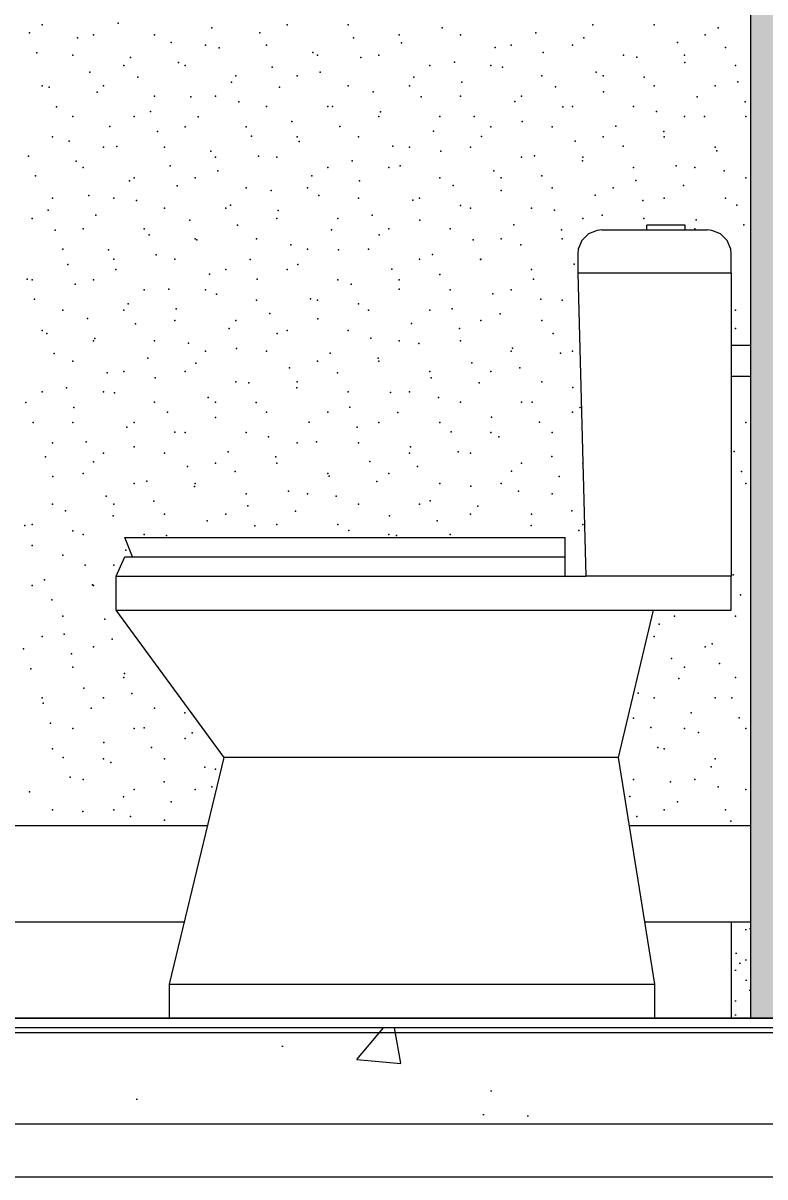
# Model space of a CAD drawing. Header units: metres. Extents: x -77 to 97, y 0 to 6.
# Drawn here: x -44.971 to -44.199, y -0.165 to 1.035 of the extents above; entities that cross this region are included whole.
import ezdxf

# ---------------------------------------------------------------- set-up
doc = ezdxf.new("R2010")
doc.units = ezdxf.units.M
doc.header["$MEASUREMENT"] = 0
doc.layers.add('COTAS CORTE', color=7, linetype='Continuous')
doc.layers.add('PAREDE CONSTRUIR', color=7, linetype='Continuous')
for name, color, linetype, lineweight, true_color in [('COTAS CORTE_Caneta_No__25', 7, 'Continuous', 13, 0x982312), ('LAJES.EST_Caneta_No__254', 7, 'Continuous', 0, 0xd1c9ad), ('LAJES.EST_Caneta_No__97', 7, 'Continuous', 5, 0x6b6b6b), ('LOUCAS-METAIS.ARQ_Caneta_No__13', 7, 'Continuous', 0, 0xaaaaaa), ('PAREDE.ARQ_Caneta_No__97', 7, 'Continuous', 5, 0x6b6b6b), ('PISO - Rodapé_Caneta_No__97', 7, 'Continuous', 5, 0x6b6b6b)]:
    doc.layers.add(name, color=color, linetype=linetype, lineweight=lineweight, true_color=true_color)
for name, color, linetype, lineweight in [('LAJES.EST_Caneta_No__241', 7, 'Continuous', 13), ('LAJES.EST_Caneta_No__4', 7, 'Continuous', 20), ('LAJES.EST_Caneta_No__7', 7, 'Continuous', 13), ('PAREDE CONSTRUIR_Caneta_No__241', 7, 'Continuous', 13), ('PAREDE.ARQ_Caneta_No__241', 7, 'Continuous', 13), ('PISO - Rodapé_Caneta_No__11', 7, 'Continuous', 5)]:
    doc.layers.add(name, color=color, linetype=linetype, lineweight=lineweight)
doc.styles.add('ESTILO_GERADO_1', font='arial.ttf')
doc.dimstyles.new('ESTILO_GERADO__5', dxfattribs={"dimtxt": 0.1, "dimasz": 0.0475, "dimexe": 0.18, "dimexo": 0.837656, "dimgap": 0, "dimtad": 1, "dimzin": 0, "dimdsep": 46, "dimtxsty": 'ESTILO_GERADO_1', "dimblk": 'ARROWHEAD_11', "dimblk1": 'ARROWHEAD_11', "dimblk2": 'ARROWHEAD_11', "dimcen": 0.09, "dimclrd": 256, "dimclre": 256, "dimclrt": 256, "dimadec": 0, "dimazin": 0, "dimtfac": 1, "dimtdec": 4, "dimtmove": 0, "dimatfit": 3, "dimfxl": 0, "dimtolj": 1, "dimtzin": 0, "dimarcsym": 0})
doc.dimstyles.new('ESTILO_GERADO__8', dxfattribs={"dimtxt": 0.1, "dimasz": 0.0475, "dimexe": 0.18, "dimexo": 2.111193, "dimgap": 0, "dimtad": 1, "dimzin": 0, "dimdsep": 46, "dimtxsty": 'ESTILO_GERADO_1', "dimblk": 'ARROWHEAD_11', "dimblk1": 'ARROWHEAD_11', "dimblk2": 'ARROWHEAD_11', "dimcen": 0.09, "dimclrd": 256, "dimclre": 256, "dimclrt": 256, "dimadec": 0, "dimazin": 0, "dimtfac": 1, "dimtdec": 4, "dimtmove": 0, "dimatfit": 3, "dimfxl": 0, "dimtolj": 1, "dimtzin": 0, "dimarcsym": 0})

# ---------------------------------------------------------------- blocks, each defined once
blk = doc.blocks.new('*D18')
at = {"layer": 'COTAS CORTE_Caneta_No__25', "linetype": 'Continuous', "lineweight": 13, "true_color": 0x982312}
for points in [[(-43.7841, 3.16), (-43.7832, 3.1552), (-43.7804, 3.1512), (-43.7764, 3.1485), (-43.7716, 3.1475), (-43.7668, 3.1485), (-43.7628, 3.1512), (-43.7601, 3.1552), (-43.7591, 3.16), (-43.7601, 3.1648), (-43.7628, 3.1688), (-43.7668, 3.1715), (-43.7716, 3.1725), (-43.7764, 3.1715), (-43.7804, 3.1688), (-43.7832, 3.1648)], [(-43.7841, 3.15), (-43.7832, 3.1452), (-43.7804, 3.1412), (-43.7764, 3.1385), (-43.7716, 3.1375), (-43.7668, 3.1385), (-43.7628, 3.1412), (-43.7601, 3.1452), (-43.7591, 3.15), (-43.7601, 3.1548), (-43.7628, 3.1588), (-43.7668, 3.1615), (-43.7716, 3.1625), (-43.7764, 3.1615), (-43.7804, 3.1588), (-43.7832, 3.1548)], [(-43.7841, -0.015), (-43.7832, -0.0198), (-43.7804, -0.0238), (-43.7764, -0.0265), (-43.7716, -0.0275), (-43.7668, -0.0265), (-43.7628, -0.0238), (-43.7601, -0.0198), (-43.7591, -0.015), (-43.7601, -0.0102), (-43.7628, -0.0062), (-43.7668, -0.0035), (-43.7716, -0.0025), (-43.7764, -0.0035), (-43.7804, -0.0062), (-43.7832, -0.0102)]]:
    blk.add_hatch(color=24, dxfattribs=at).paths.add_polyline_path(points)
at = {"layer": 'COTAS CORTE_Caneta_No__25', "color": 24, "linetype": 'Continuous', "lineweight": 13, "true_color": 0x982312}
for p, q in [((-43.7841, 3.15), (-44.6093, 3.15)), ((-43.7247, 3.15), (-43.7591, 3.15)), ((-43.7716, -0.0025), (-43.7716, 3.1375)), ((-43.7841, -0.015), (-43.8185, -0.015)), ((-42.934, -0.015), (-43.7591, -0.015)), ((-43.7716, -0.04), (-43.7716, -0.0275))]:
    blk.add_line(p, q, dxfattribs=at)
for centre in [(-43.7716, 3.15), (-43.7716, -0.015)]:
    blk.add_circle(centre, 0.0125, dxfattribs=at)
at = {"layer": 'COTAS CORTE_Caneta_No__25', "color": 24, "lineweight": 13, "true_color": 0x982312, "char_height": 0.1, "attachment_point": 7, "rotation": 90, "style": 'ESTILO_GERADO_1'}
for s, insert in [('\\A1;{\\pql;\\fArial|b0|i0|c0|p0;\\W1.000000;0,01}', (-43.7916, 2.8706)), ('\\A1;{\\pql;\\fArial|b0|i0|c0|p0;\\W1.000000;3,16}', (-43.7916, 1.3006))]:
    blk.add_mtext(s, dxfattribs=dict(at, insert=insert))
blk = doc.blocks.new('ARROWHEAD_11')
at = {"color": 0, "linetype": 'Continuous', "lineweight": 0}
blk.add_line((0, 0), (-1, 0), dxfattribs=at)
at = {"color": 0, "linetype": 'Continuous', "lineweight": 0, "const_width": 0.25, "flags": 128}
blk.add_lwpolyline([(-0.125, 0, 1), (0.125, 0, 1)], format="xyb", close=True, dxfattribs=at)
blk = doc.blocks.new('*D37')
at = {"layer": 'COTAS CORTE_Caneta_No__25', "linetype": 'Continuous', "lineweight": 13, "true_color": 0x982312}
for points in [[(-43.5392, 4.7), (-43.5383, 4.6952), (-43.5356, 4.6912), (-43.5315, 4.6885), (-43.5267, 4.6875), (-43.522, 4.6885), (-43.5179, 4.6912), (-43.5152, 4.6952), (-43.5142, 4.7), (-43.5152, 4.7048), (-43.5179, 4.7088), (-43.522, 4.7115), (-43.5267, 4.7125), (-43.5315, 4.7115), (-43.5356, 4.7088), (-43.5383, 4.7048)], [(-43.5392, -0.015), (-43.5383, -0.0198), (-43.5356, -0.0238), (-43.5315, -0.0265), (-43.5267, -0.0275), (-43.522, -0.0265), (-43.5179, -0.0238), (-43.5152, -0.0198), (-43.5142, -0.015), (-43.5152, -0.0102), (-43.5179, -0.0062), (-43.522, -0.0035), (-43.5267, -0.0025), (-43.5315, -0.0035), (-43.5356, -0.0062), (-43.5383, -0.0102)]]:
    blk.add_hatch(color=24, dxfattribs=at).paths.add_polyline_path(points)
at = {"layer": 'COTAS CORTE_Caneta_No__25', "color": 24, "linetype": 'Continuous', "lineweight": 13, "true_color": 0x982312}
for p, q in [((-43.5267, 4.7125), (-43.5267, 4.725)), ((-43.5392, 4.7), (-45.6379, 4.7)), ((-43.4799, 4.7), (-43.5142, 4.7)), ((-43.5267, -0.0025), (-43.5267, 4.6875)), ((-43.5392, -0.015), (-45.6379, -0.015)), ((-43.4799, -0.015), (-43.5142, -0.015)), ((-43.5267, -0.04), (-43.5267, -0.0275))]:
    blk.add_line(p, q, dxfattribs=at)
for centre in [(-43.5267, 4.7), (-43.5267, -0.015)]:
    blk.add_circle(centre, 0.0125, dxfattribs=at)
at = {"layer": 'COTAS CORTE_Caneta_No__25', "color": 24, "lineweight": 13, "true_color": 0x982312, "insert": (-43.5467, 2.209), "char_height": 0.1, "attachment_point": 7, "rotation": 90, "style": 'ESTILO_GERADO_1'}
blk.add_mtext('\\A1;{\\pql;\\fArial|b0|i0|c0|p0;\\W1.000000;4,72}', dxfattribs=at)

msp = doc.modelspace()

# ---------------------------------------------------------------- hatches: boundary and pattern name
at = {"layer": 'LAJES.EST_Caneta_No__254', "linetype": 'Continuous', "lineweight": 0, "true_color": 0xd1c9ad}
h = msp.add_hatch(dxfattribs=at)
h.set_pattern_fill('Haie_OD_0001', color=9, style=0, pattern_type=2)
h.set_pattern_definition([(45, (0, 0.5), (-0.159099, 0.159099), [0, -0.15, 0, -0.225]), (110, (0.5, 0.5), (0.2114308, 0.0769545), [0, -0.11, 0, -0.19])])
h.paths.add_polyline_path([(-50.5157, 0), (-50.5157, -0.01), (-44.014, -0.01), (-44.014, 0)])
at = {"layer": 'LAJES.EST_Caneta_No__97', "linetype": 'Continuous', "lineweight": 5, "true_color": 0x6b6b6b}
h = msp.add_hatch(dxfattribs=at)
h.set_pattern_fill('AR_CONC_0001', color=251, style=0, pattern_type=2)
h.set_pattern_definition([(50, (0, 0), (-0.546554, 0.0478173), [0.05715, -0.62865]), (355, (0, 0), (-0.10573, 0.5731705), [0.04572, -0.502922]), (100.4514, (0.04555, -0.004), (0.440824, 0.525353), [0.04857, -0.534271]), (46.1842, (0, 0.1524), (-0.813237, 0.126127), [0.085725, -0.942975]), (96.6356, (0.0678, 0.1419), (0.712212, 0.742278), [0.072855, -0.801407]), (351.1842, (0, 0.1524), (0.712212, 0.742278), [0.06858, -0.754379]), (21, (0.0762, 0.1143), (-0.454843, 0.3067956), [0.05715, -0.62865]), (326, (0.0762, 0.1143), (0.185406, 0.552564), [0.04572, -0.50292]), (71.4514, (0.1141, 0.08873), (0.640249, 0.2457683), [0.04857, -0.53427]), (37.5, (0, 0), (0.0092658, 0.2536651), [0, -0.496824, 0, -0.51054, 0, -0.504825]), (7.5, (0, 0), (0.200459, 0.3005417), [0, -0.291084, 0, -0.485394, 0, -0.192405]), (327.5, (-0.16993, 0), (-0.4067718, 0.0171862), [0, -0.1905, 0, -0.59436, 0, -0.78867]), (317.5, (-0.24613, 0), (0.4443875, 0.0762795), [0, -0.24765, 0, -0.394716, 0, -0.56007])])
h.paths.add_polyline_path([(-50.5157, -0.11), (-44.014, -0.11), (-44.014, -0.01), (-50.5157, -0.01)])
at = {"layer": 'PAREDE CONSTRUIR', "linetype": 'Continuous', "lineweight": 0, "true_color": 0xffffff}
msp.add_hatch(color=7, dxfattribs=at).paths.add_polyline_path([(-44.214, 3.25), (-44.214, 0), (-44.184, 0), (-44.184, 3.25)])
at = {"layer": 'PISO - Rodapé_Caneta_No__97', "linetype": 'Continuous', "lineweight": 5, "true_color": 0x6b6b6b}
h = msp.add_hatch(dxfattribs=at)
h.set_pattern_fill('cut_stone_0001', color=251, style=0, pattern_type=2)
h.set_pattern_definition([(45, (0, 0.05), (-0.015909903, 0.015909903), [0, -0.015, 0, -0.0225]), (110, (0.05, 0.05), (0.021143084, 0.007695453), [0, -0.011, 0, -0.019])])
h.paths.add_polyline_path([(-44.214, 0.1), (-44.234, 0.1), (-44.234, 0), (-44.214, 0)])

# ---------------------------------------------------------------- linework, layer by layer
at = {"layer": 'COTAS CORTE_Caneta_No__25', "color": 24, "linetype": 'Continuous', "lineweight": 13, "true_color": 0x982312}
msp.add_line((-45.6135, 0), (-43.7643, 0), dxfattribs=at)
at = {"layer": 'LAJES.EST_Caneta_No__241', "color": 7, "linetype": 'Continuous', "lineweight": 13}
msp.add_line((-45.6136, -0.165), (-44.014, -0.165), dxfattribs=at)
at = {"layer": 'LAJES.EST_Caneta_No__4', "color": 7, "linetype": 'Continuous', "lineweight": 20}
msp.add_line((-44.014, -0.11), (-50.5157, -0.11), dxfattribs=at)
at = {"layer": 'LAJES.EST_Caneta_No__7', "color": 7, "linetype": 'Continuous', "lineweight": 13}
for p, q in [((-44.234, 0), (-47.2924, 0)), ((-44.014, -0.01), (-50.5157, -0.01))]:
    msp.add_line(p, q, dxfattribs=at)
at = {"layer": 'LAJES.EST_Caneta_No__7', "color": 7, "linetype": 'Continuous', "lineweight": 13, "flags": 128}
msp.add_lwpolyline([(-44.014, 0), (-44.044, 0), (-44.184, 0), (-44.214, 0), (-44.234, 0)], dxfattribs=at)
at = {"layer": 'LOUCAS-METAIS.ARQ_Caneta_No__13', "color": 253, "linetype": 'Continuous', "lineweight": 0, "true_color": 0xaaaaaa}
for p, q in [((-44.3736, 0.8195), (-44.3826, 0.8158)), ((-44.3687, 0.82), (-44.3736, 0.8195)), ((-44.3736, 0.8195), (-44.3736, 0.8195)), ((-44.3687, 0.82), (-44.3664, 0.82)), ((-44.3664, 0.82), (-44.3621, 0.82)), ((-44.3621, 0.82), (-44.3562, 0.82)), ((-44.3562, 0.82), (-44.3472, 0.82)), ((-44.3472, 0.82), (-44.2665, 0.82)), ((-44.3205, 0.825), (-44.322, 0.825)), ((-44.322, 0.82), (-44.322, 0.825)), ((-44.3162, 0.825), (-44.3205, 0.825)), ((-44.3097, 0.825), (-44.3162, 0.825)), ((-44.302, 0.825), (-44.3097, 0.825)), ((-44.2944, 0.825), (-44.302, 0.825)), ((-44.2879, 0.825), (-44.2944, 0.825)), ((-44.2836, 0.825), (-44.2879, 0.825)), ((-44.282, 0.825), (-44.2836, 0.825)), ((-44.282, 0.82), (-44.282, 0.825)), ((-44.2665, 0.82), (-44.2623, 0.82)), ((-44.2623, 0.82), (-44.2608, 0.82)), ((-44.2608, 0.82), (-44.2599, 0.82)), ((-44.2599, 0.82), (-44.259, 0.82)), ((-44.2542, 0.8195), (-44.259, 0.82)), ((-44.2451, 0.8158), (-44.2542, 0.8195)), ((-44.3895, 0.8089), (-44.3932, 0.7999)), ((-44.3826, 0.8158), (-44.3895, 0.8089)), ((-44.3895, 0.8089), (-44.3895, 0.8089)), ((-44.3826, 0.8158), (-44.3826, 0.8158)), ((-44.2382, 0.8089), (-44.2451, 0.8158)), ((-44.2345, 0.7999), (-44.2382, 0.8089)), ((-44.3932, 0.7999), (-44.3937, 0.795)), ((-44.3937, 0.795), (-44.3937, 0.775)), ((-44.234, 0.795), (-44.2345, 0.7999)), ((-44.234, 0.775), (-44.234, 0.795)), ((-44.3937, 0.775), (-44.3855, 0.46)), ((-44.3888, 0.775), (-44.3937, 0.775)), ((-44.3788, 0.775), (-44.3888, 0.775)), ((-44.3651, 0.775), (-44.3788, 0.775)), ((-44.3494, 0.775), (-44.3651, 0.775)), ((-44.264, 0.775), (-44.3494, 0.775)), ((-44.2526, 0.775), (-44.264, 0.775)), ((-44.2428, 0.775), (-44.2526, 0.775)), ((-44.2363, 0.775), (-44.2428, 0.775)), ((-44.234, 0.775), (-44.2363, 0.775)), ((-44.234, 0.775), (-44.234, 0.46)), ((-44.234, 0.7), (-44.214, 0.7)), ((-44.234, 0.668), (-44.214, 0.668)), ((-44.865, 0.5), (-44.8582, 0.5)), ((-44.857, 0.48), (-44.865, 0.5)), ((-44.8582, 0.5), (-44.8382, 0.5)), ((-44.8382, 0.5), (-44.8066, 0.5)), ((-44.8066, 0.5), (-44.7659, 0.5)), ((-44.7659, 0.5), (-44.7229, 0.5)), ((-44.7229, 0.5), (-44.6779, 0.5)), ((-44.6779, 0.5), (-44.6318, 0.5)), ((-44.6318, 0.5), (-44.5854, 0.5)), ((-44.5854, 0.5), (-44.5368, 0.5)), ((-44.5368, 0.5), (-44.4895, 0.5)), ((-44.4895, 0.5), (-44.4442, 0.5)), ((-44.4442, 0.5), (-44.407, 0.5)), ((-44.407, 0.48), (-44.407, 0.5)), ((-44.874, 0.46), (-44.865, 0.48)), ((-44.865, 0.48), (-44.8582, 0.48)), ((-44.8582, 0.48), (-44.8382, 0.48)), ((-44.8382, 0.48), (-44.8066, 0.48)), ((-44.8066, 0.48), (-44.7659, 0.48)), ((-44.7659, 0.48), (-44.7229, 0.48)), ((-44.7229, 0.48), (-44.6779, 0.48)), ((-44.6779, 0.48), (-44.6318, 0.48)), ((-44.6318, 0.48), (-44.5854, 0.48)), ((-44.5854, 0.48), (-44.5368, 0.48)), ((-44.5368, 0.48), (-44.4895, 0.48)), ((-44.4895, 0.48), (-44.4442, 0.48)), ((-44.4442, 0.48), (-44.407, 0.48)), ((-44.407, 0.46), (-44.407, 0.48)), ((-44.874, 0.46), (-44.8669, 0.46)), ((-44.874, 0.4246), (-44.874, 0.46)), ((-44.8669, 0.46), (-44.8459, 0.46)), ((-44.8459, 0.46), (-44.8127, 0.46)), ((-44.8127, 0.46), (-44.7699, 0.46)), ((-44.7699, 0.46), (-44.7258, 0.46)), ((-44.7258, 0.46), (-44.6795, 0.46)), ((-44.6795, 0.46), (-44.6321, 0.46)), ((-44.6321, 0.46), (-44.5844, 0.46)), ((-44.5844, 0.46), (-44.3855, 0.46)), ((-44.3808, 0.46), (-44.3855, 0.46)), ((-44.3714, 0.46), (-44.3808, 0.46)), ((-44.3584, 0.46), (-44.3714, 0.46)), ((-44.3435, 0.46), (-44.3584, 0.46)), ((-44.2625, 0.46), (-44.3435, 0.46)), ((-44.2516, 0.46), (-44.2625, 0.46)), ((-44.2424, 0.46), (-44.2516, 0.46)), ((-44.2362, 0.46), (-44.2424, 0.46)), ((-44.234, 0.46), (-44.2362, 0.46)), ((-44.234, 0.4246), (-44.234, 0.46)), ((-44.874, 0.4246), (-44.8669, 0.4246)), ((-44.7615, 0.2713), (-44.874, 0.4246)), ((-44.8669, 0.4246), (-44.8459, 0.4246)), ((-44.8459, 0.4246), (-44.8127, 0.4246)), ((-44.8127, 0.4246), (-44.7699, 0.4246)), ((-44.7699, 0.4246), (-44.7258, 0.4246)), ((-44.7258, 0.4246), (-44.6795, 0.4246)), ((-44.6795, 0.4246), (-44.6321, 0.4246)), ((-44.6321, 0.4246), (-44.5844, 0.4246)), ((-44.5844, 0.4246), (-44.234, 0.4246)), ((-44.3514, 0.2713), (-44.3151, 0.4246)), ((-44.8184, 0.0354), (-44.7615, 0.2713)), ((-44.7586, 0.2713), (-44.7615, 0.2713)), ((-44.7502, 0.2713), (-44.7586, 0.2713)), ((-44.737, 0.2713), (-44.7502, 0.2713)), ((-44.7199, 0.2713), (-44.737, 0.2713)), ((-44.6905, 0.2713), (-44.7199, 0.2713)), ((-44.6597, 0.2713), (-44.6905, 0.2713)), ((-44.6281, 0.2713), (-44.6597, 0.2713)), ((-44.5964, 0.2713), (-44.6281, 0.2713)), ((-44.5436, 0.2713), (-44.5964, 0.2713)), ((-44.4911, 0.2713), (-44.5436, 0.2713)), ((-44.4391, 0.2713), (-44.4911, 0.2713)), ((-44.3876, 0.2713), (-44.4391, 0.2713)), ((-44.3731, 0.2713), (-44.3876, 0.2713)), ((-44.3615, 0.2713), (-44.3731, 0.2713)), ((-44.354, 0.2713), (-44.3615, 0.2713)), ((-44.3514, 0.2713), (-44.354, 0.2713)), ((-44.3134, 0.0354), (-44.3514, 0.2713)), ((-44.8184, 0.0354), (-44.8133, 0.0354)), ((-44.8184, 0), (-44.8184, 0.0354)), ((-44.8133, 0.0354), (-44.7986, 0.0354)), ((-44.7986, 0.0354), (-44.7753, 0.0354)), ((-44.7753, 0.0354), (-44.7452, 0.0354)), ((-44.7452, 0.0354), (-44.7083, 0.0354)), ((-44.7083, 0.0354), (-44.6697, 0.0354)), ((-44.6697, 0.0354), (-44.6301, 0.0354)), ((-44.6301, 0.0354), (-44.5903, 0.0354)), ((-44.5903, 0.0354), (-44.5418, 0.0354)), ((-44.5418, 0.0354), (-44.4935, 0.0354)), ((-44.4935, 0.0354), (-44.4456, 0.0354)), ((-44.4456, 0.0354), (-44.3981, 0.0354)), ((-44.3981, 0.0354), (-44.3642, 0.0354)), ((-44.3642, 0.0354), (-44.337, 0.0354)), ((-44.337, 0.0354), (-44.3195, 0.0354)), ((-44.3195, 0.0354), (-44.3134, 0.0354)), ((-44.3134, 0), (-44.3134, 0.0354))]:
    msp.add_line(p, q, dxfattribs=at)
at = {"layer": 'PAREDE CONSTRUIR_Caneta_No__241', "color": 7, "linetype": 'Continuous', "lineweight": 13}
for p, q in [((-44.214, 3.15), (-44.214, 0.1)), ((-44.214, 0.1), (-44.214, 0))]:
    msp.add_line(p, q, dxfattribs=at)
at = {"layer": 'PAREDE.ARQ_Caneta_No__241', "color": 7, "linetype": 'Continuous', "lineweight": 13}
for p, q in [((-44.7787, 0.2), (-45.474, 0.2)), ((-44.214, 0.2), (-44.3399, 0.2))]:
    msp.add_line(p, q, dxfattribs=at)
at = {"layer": 'PAREDE.ARQ_Caneta_No__97', "color": 251, "linetype": 'Continuous', "lineweight": 5, "true_color": 0x6b6b6b}
for p in [(-44.9508, 1.0334), (-44.872, 1.0351), (-44.6962, 1.0334), (-44.6326, 1.0334), (-44.378, 1.0334), (-44.3144, 1.0334), (-44.9641, 1.025), (-44.8977, 1.0228), (-44.8341, 1.0228), (-44.7744, 1.0302), (-44.7246, 1.0249), (-44.5795, 1.0228), (-44.5349, 1.0301), (-44.5159, 1.0228), (-44.4373, 1.0251), (-44.2613, 1.0228), (-44.2477, 1.0303), (-44.9142, 1.0197), (-44.8167, 1.0148), (-44.7811, 1.0122), (-44.7669, 1.0095), (-44.7174, 1.0122), (-44.627, 1.0199), (-44.5772, 1.0147), (-44.4796, 1.0097), (-44.4629, 1.0122), (-44.3992, 1.0122), (-44.3875, 1.0198), (-44.29, 1.0149), (-44.2402, 1.0096), (-44.9565, 1.0043), (-44.919, 1.0016), (-44.859, 0.9994), (-44.6693, 1.0046), (-44.6644, 1.0016), (-44.6195, 0.9993), (-44.6008, 1.0016), (-44.4298, 1.0045), (-44.3462, 1.0016), (-44.3322, 0.9995), (-44.2826, 1.0016), (-44.8659, 0.991), (-44.8091, 0.9941), (-44.8023, 0.991), (-44.7116, 0.9892), (-44.5477, 0.991), (-44.5219, 0.9943), (-44.4841, 0.991), (-44.4721, 0.9891), (-44.3745, 0.9841), (-44.2824, 0.9942), (-44.2295, 0.991), (-44.9012, 0.984), (-44.8514, 0.9787), (-44.7539, 0.9738), (-44.7493, 0.9803), (-44.6856, 0.9803), (-44.6618, 0.9839), (-44.5642, 0.979), (-44.5144, 0.9737), (-44.4311, 0.9803), (-44.3674, 0.9803), (-44.3247, 0.9789), (-44.2272, 0.9739), (-44.9508, 0.9697), (-44.9435, 0.9686), (-44.8937, 0.9633), (-44.8871, 0.9697), (-44.7041, 0.9685), (-44.6326, 0.9697), (-44.6065, 0.9636), (-44.5689, 0.9697), (-44.4168, 0.9687), (-44.367, 0.9635), (-44.3144, 0.9697), (-44.2507, 0.9697), (-44.8341, 0.9591), (-44.7962, 0.9584), (-44.7705, 0.9591), (-44.7463, 0.9531), (-44.7174, 0.9485), (-44.6538, 0.9485), (-44.6488, 0.9482), (-44.5567, 0.9583), (-44.5159, 0.9591), (-44.4591, 0.9534), (-44.4523, 0.9591), (-44.3992, 0.9485), (-44.3356, 0.9485), (-44.2694, 0.9585), (-44.2196, 0.9533), (-44.936, 0.9479), (-44.919, 0.9379), (-44.8553, 0.9379), (-44.8384, 0.943), (-44.7886, 0.9377), (-44.6008, 0.9379), (-44.599, 0.9429), (-44.5371, 0.9379), (-44.5014, 0.938), (-44.4093, 0.9481), (-44.3117, 0.9431), (-44.2826, 0.9379), (-44.2619, 0.9379), (-44.2189, 0.9379), (-44.8807, 0.9276), (-44.8023, 0.9273), (-44.7386, 0.9273), (-44.6911, 0.9328), (-44.6412, 0.9275), (-44.4841, 0.9273), (-44.4516, 0.9327), (-44.4204, 0.9273), (-44.354, 0.9278), (-44.9402, 0.9167), (-44.923, 0.9122), (-44.8309, 0.9223), (-44.7333, 0.9174), (-44.6856, 0.9167), (-44.6835, 0.9121), (-44.622, 0.9167), (-44.5437, 0.9226), (-44.4939, 0.9173), (-44.3963, 0.9124), (-44.3674, 0.9167), (-44.3042, 0.9225), (-44.3038, 0.9167), (-44.8871, 0.9061), (-44.8732, 0.9069), (-44.8235, 0.9061), (-44.7756, 0.902), (-44.586, 0.9072), (-44.5689, 0.9061), (-44.5362, 0.9019), (-44.5053, 0.9061), (-44.3465, 0.9071), (-44.2507, 0.9061), (-44.2489, 0.9022), (-44.9653, 0.8968), (-44.9155, 0.8915), (-44.7705, 0.8955), (-44.7258, 0.8967), (-44.7068, 0.8955), (-44.6283, 0.8918), (-44.4523, 0.8955), (-44.4386, 0.897), (-44.3888, 0.8917), (-44.3886, 0.8955), (-44.9578, 0.8761), (-44.9084, 0.8849), (-44.8179, 0.8866), (-44.7681, 0.8813), (-44.6705, 0.8764), (-44.6538, 0.8849), (-44.5902, 0.8849), (-44.5784, 0.8865), (-44.4809, 0.8816), (-44.4311, 0.8763), (-44.3356, 0.8849), (-44.2912, 0.8868), (-44.272, 0.8849), (-44.2414, 0.8815), (-44.8602, 0.8712), (-44.8553, 0.8743), (-44.8104, 0.8659), (-44.7917, 0.8743), (-44.6207, 0.8711), (-44.5371, 0.8743), (-44.5232, 0.8662), (-44.4735, 0.8743), (-44.3335, 0.8714), (-44.2837, 0.8661), (-44.2189, 0.8743), (-44.9402, 0.8531), (-44.9025, 0.8558), (-44.8765, 0.8531), (-44.7386, 0.8637), (-44.7128, 0.861), (-44.675, 0.8637), (-44.663, 0.8557), (-44.622, 0.8531), (-44.5583, 0.8531), (-44.4733, 0.8609), (-44.4204, 0.8637), (-44.3758, 0.856), (-44.3568, 0.8637), (-44.3038, 0.8531), (-44.2401, 0.8531), (-44.9448, 0.8404), (-44.8527, 0.8505), (-44.8235, 0.8425), (-44.7599, 0.8425), (-44.7551, 0.8456), (-44.7053, 0.8403), (-44.5654, 0.8508), (-44.5156, 0.8455), (-44.5053, 0.8425), (-44.4417, 0.8425), (-44.4181, 0.8406), (-44.326, 0.8507), (-44.2284, 0.8458), (-44.9614, 0.8319), (-44.895, 0.8352), (-44.7974, 0.8302), (-44.7068, 0.8319), (-44.6432, 0.8319), (-44.6077, 0.8354), (-44.5579, 0.8301), (-44.3886, 0.8319), (-44.3683, 0.8353), (-44.325, 0.8319), (-44.2707, 0.8304), (-44.9373, 0.8198), (-44.9084, 0.8212), (-44.8447, 0.8212), (-44.7476, 0.8249), (-44.65, 0.82), (-44.5902, 0.8212), (-44.5265, 0.8212), (-44.4604, 0.8252), (-44.4105, 0.8199), (-44.272, 0.8212), (-44.2209, 0.8251), (-44.8397, 0.8148), (-44.7917, 0.8106), (-44.7899, 0.8096), (-44.728, 0.8106), (-44.6923, 0.8046), (-44.6002, 0.8147), (-44.5026, 0.8098), (-44.4735, 0.8106), (-44.4528, 0.8045), (-44.4098, 0.8106), (-44.9296, 0.8), (-44.882, 0.7994), (-44.8322, 0.7942), (-44.675, 0.8), (-44.6425, 0.7993), (-44.6114, 0.8), (-44.5449, 0.7944), (-44.9243, 0.7841), (-44.8765, 0.7894), (-44.8129, 0.7894), (-44.7346, 0.7892), (-44.6848, 0.784), (-44.5583, 0.7894), (-44.4951, 0.7891), (-44.4947, 0.7894), (-44.3975, 0.7842), (-44.9665, 0.7687), (-44.9614, 0.7682), (-44.8977, 0.7682), (-44.8744, 0.7788), (-44.7769, 0.7738), (-44.7599, 0.7788), (-44.7271, 0.7686), (-44.6962, 0.7788), (-44.6432, 0.7682), (-44.5872, 0.779), (-44.5795, 0.7682), (-44.5374, 0.7737), (-44.4417, 0.7788), (-44.4398, 0.7688), (-44.9167, 0.7634), (-44.8447, 0.7576), (-44.8192, 0.7585), (-44.7811, 0.7576), (-44.6295, 0.7636), (-44.5797, 0.7584), (-44.5265, 0.7576), (-44.4629, 0.7576), (-44.959, 0.748), (-44.7694, 0.7532), (-44.728, 0.747), (-44.6718, 0.7482), (-44.6644, 0.747), (-44.4821, 0.7534), (-44.4323, 0.7481), (-44.4098, 0.747), (-44.9296, 0.7364), (-44.8659, 0.7364), (-44.8614, 0.7431), (-44.8116, 0.7378), (-44.7141, 0.7329), (-44.622, 0.743), (-44.6114, 0.7364), (-44.5477, 0.7364), (-44.5244, 0.738), (-44.4746, 0.7328), (-44.2295, 0.7364), (-44.9037, 0.7277), (-44.8539, 0.7224), (-44.8129, 0.7258), (-44.7493, 0.7258), (-44.6643, 0.7276), (-44.5667, 0.7226), (-44.4947, 0.7258), (-44.4311, 0.7258), (-44.9508, 0.7152), (-44.946, 0.7123), (-44.7564, 0.7175), (-44.7065, 0.7122), (-44.6962, 0.7152), (-44.6326, 0.7152), (-44.5169, 0.7174), (-44.4193, 0.7124), (-44.2296, 0.7176), (-44.8977, 0.7046), (-44.8962, 0.707), (-44.8341, 0.7046), (-44.7986, 0.7021), (-44.7488, 0.6968), (-44.609, 0.7073), (-44.5795, 0.7046), (-44.5592, 0.702), (-44.5159, 0.7046), (-44.4616, 0.697), (-44.9385, 0.6916), (-44.8409, 0.6867), (-44.7811, 0.694), (-44.7174, 0.694), (-44.6513, 0.6919), (-44.6014, 0.6866), (-44.4629, 0.694), (-44.4118, 0.6918), (-44.3992, 0.694), (-44.919, 0.6834), (-44.8659, 0.6728), (-44.8023, 0.6728), (-44.7911, 0.6814), (-44.6935, 0.6765), (-44.6644, 0.6834), (-44.6008, 0.6834), (-44.5477, 0.6728), (-44.5039, 0.6817), (-44.4841, 0.6728), (-44.4541, 0.6764), (-44.8832, 0.6713), (-44.8334, 0.666), (-44.7493, 0.6621), (-44.7358, 0.6611), (-44.6856, 0.6621), (-44.6437, 0.6712), (-44.5462, 0.6663), (-44.4964, 0.661), (-44.4311, 0.6621), (-44.9508, 0.6515), (-44.9255, 0.6559), (-44.8871, 0.6515), (-44.8757, 0.6506), (-44.686, 0.6558), (-44.6326, 0.6515), (-44.5885, 0.6509), (-44.5689, 0.6515), (-44.3988, 0.6561), (-44.9678, 0.6405), (-44.8341, 0.6409), (-44.7781, 0.6457), (-44.7705, 0.6409), (-44.7283, 0.6404), (-44.5386, 0.6456), (-44.5159, 0.6409), (-44.4523, 0.6409), (-44.4411, 0.6407), (-44.918, 0.6352), (-44.8204, 0.6303), (-44.7706, 0.625), (-44.7174, 0.6303), (-44.6538, 0.6303), (-44.6307, 0.6355), (-44.5809, 0.6302), (-44.4834, 0.6253), (-44.3992, 0.6303), (-44.3913, 0.6354), (-44.9603, 0.6198), (-44.919, 0.6197), (-44.8627, 0.6149), (-44.8553, 0.6197), (-44.673, 0.6201), (-44.6232, 0.6148), (-44.6008, 0.6197), (-44.5371, 0.6197), (-44.4335, 0.62), (-44.2189, 0.6197), (-44.8129, 0.6096), (-44.8023, 0.6091), (-44.7386, 0.6091), (-44.7153, 0.6047), (-44.5256, 0.6099), (-44.4841, 0.6091), (-44.4758, 0.6046), (-44.4204, 0.6091), (-44.9402, 0.5985), (-44.905, 0.5995), (-44.8552, 0.5942), (-44.7576, 0.5893), (-44.6856, 0.5985), (-44.6655, 0.5994), (-44.622, 0.5985), (-44.5679, 0.5945), (-44.5181, 0.5892), (-44.2309, 0.5895), (-44.9473, 0.5841), (-44.8975, 0.5788), (-44.8871, 0.5879), (-44.8235, 0.5879), (-44.7705, 0.5773), (-44.7078, 0.584), (-44.7068, 0.5773), (-44.6102, 0.5791), (-44.5689, 0.5879), (-44.5053, 0.5879), (-44.4523, 0.5773), (-44.4206, 0.5843), (-44.3886, 0.5773), (-44.9084, 0.5667), (-44.7999, 0.5739), (-44.7501, 0.5686), (-44.6538, 0.5667), (-44.5902, 0.5667), (-44.5604, 0.5738), (-44.4628, 0.5689), (-44.2234, 0.5688), (-44.9397, 0.5635), (-44.8553, 0.5561), (-44.8422, 0.5585), (-44.7924, 0.5532), (-44.7917, 0.5561), (-44.6525, 0.5637), (-44.6027, 0.5584), (-44.5371, 0.5561), (-44.5051, 0.5535), (-44.4735, 0.5561), (-44.413, 0.5636), (-44.2189, 0.5561), (-44.8845, 0.5431), (-44.7386, 0.5455), (-44.6948, 0.5483), (-44.675, 0.5455), (-44.645, 0.543), (-44.4553, 0.5482), (-44.4204, 0.5455), (-44.9402, 0.5349), (-44.8765, 0.5349), (-44.8346, 0.5379), (-44.7371, 0.5329), (-44.622, 0.5349), (-44.5583, 0.5349), (-44.5474, 0.5381), (-44.4976, 0.5328), (-44.9267, 0.5277), (-44.8769, 0.5225), (-44.8235, 0.5243), (-44.7794, 0.5175), (-44.7599, 0.5243), (-44.6873, 0.5276), (-44.5897, 0.5227), (-44.5399, 0.5174), (-44.5053, 0.5243), (-44.4417, 0.5243), (-44.4, 0.5279), (-44.969, 0.5124), (-44.9614, 0.5137), (-44.9192, 0.5071), (-44.7296, 0.5123), (-44.7068, 0.5137), (-44.6432, 0.5137), (-44.632, 0.5073), (-44.4423, 0.5125), (-44.3925, 0.5072), (-44.3886, 0.5137), (-44.9084, 0.5031), (-44.8447, 0.5031), (-44.8216, 0.5021), (-44.5902, 0.5031), (-44.5822, 0.502), (-44.5265, 0.5031), (-44.9615, 0.4917), (-44.9296, 0.4818), (-44.8639, 0.4868), (-44.9062, 0.4714), (-44.8765, 0.4712), (-44.2321, 0.4613), (-44.9614, 0.45), (-44.9485, 0.456), (-44.8987, 0.4507), (-44.8977, 0.45), (-44.941, 0.4353), (-44.2246, 0.4406), (-44.9296, 0.4182), (-44.8857, 0.415), (-44.3092, 0.4099), (-44.2932, 0.4182), (-44.2295, 0.4182), (-44.9508, 0.397), (-44.928, 0.3996), (-44.3144, 0.397), (-44.9703, 0.3842), (-44.8977, 0.3864), (-44.8782, 0.3943), (-44.2613, 0.3864), (-44.2539, 0.3895), (-44.9205, 0.3789), (-44.2962, 0.3741), (-44.9627, 0.3635), (-44.919, 0.3652), (-44.2826, 0.3652), (-44.2464, 0.3689), (-44.8659, 0.3546), (-44.8652, 0.3586), (-44.2887, 0.3535), (-44.2295, 0.3546), (-44.9075, 0.3432), (-44.8577, 0.3379), (-44.3309, 0.3381), (-44.9508, 0.3333), (-44.9498, 0.3278), (-44.8871, 0.3333), (-44.3144, 0.3333), (-44.2507, 0.3333), (-44.2334, 0.3332), (-44.8999, 0.3225), (-44.8341, 0.3227), (-44.8024, 0.3176), (-44.3356, 0.3121), (-44.2757, 0.3178), (-44.2258, 0.3125), (-44.9422, 0.3071), (-44.919, 0.3015), (-44.8553, 0.3015), (-44.8447, 0.3022), (-44.3179, 0.3024), (-44.2826, 0.3015), (-44.2189, 0.3015), (-44.8023, 0.2909), (-44.7948, 0.2969), (-44.2681, 0.2971), (-44.9402, 0.2803), (-44.8869, 0.2868), (-44.8371, 0.2815), (-44.3104, 0.2817), (-44.3038, 0.2803), (-44.9292, 0.2714), (-44.8871, 0.2697), (-44.8794, 0.2662), (-44.8235, 0.2697), (-44.2507, 0.2697), (-44.7818, 0.2612), (-44.7705, 0.2591), (-44.2551, 0.2614), (-44.9217, 0.2508), (-44.9084, 0.2485), (-44.8241, 0.2458), (-44.7743, 0.2406), (-44.3356, 0.2485), (-44.2974, 0.246), (-44.272, 0.2485), (-44.2476, 0.2407), (-44.964, 0.2354), (-44.8664, 0.2304), (-44.8553, 0.2379), (-44.7917, 0.2379), (-44.3397, 0.2306), (-44.2189, 0.2379), (-44.9402, 0.2167), (-44.8765, 0.2167), (-44.8166, 0.2252), (-44.3038, 0.2167), (-44.2899, 0.2253), (-44.2401, 0.2167), (-44.9087, 0.2151), (-44.8589, 0.2098), (-44.8235, 0.2061), (-44.3322, 0.2099), (-44.2346, 0.205)]:
    msp.add_point(p, dxfattribs=at)
at = {"layer": 'PISO - Rodapé_Caneta_No__11', "color": 7, "linetype": 'Continuous', "lineweight": 5}
for p, q in [((-44.8028, 0.1), (-46.1396, 0.1)), ((-44.234, 0.1), (-44.3238, 0.1)), ((-44.234, 0.1), (-44.234, 0)), ((-44.214, 0.1), (-44.234, 0.1))]:
    msp.add_line(p, q, dxfattribs=at)

# ---------------------------------------------------------------- dimensions: what is measured, and where the dimension line sits
at = {"layer": 'COTAS CORTE', "color": 24, "linetype": 'Continuous', "lineweight": 13, "true_color": 0x982312}
for base, p1, p2, dimstyle, picture, middle in [((-43.5267466608, 4.7), (-44.0140342478, -0.015), (-44.0140342478, 4.7), 'ESTILO_GERADO__8', '*D37', (-43.5967466611, 2.3384980147)), ((-43.77160876, 3.14999998), (-44.01403425, -0.015), (-45.76320091, 3.14999998), 'ESTILO_GERADO__5', '*D18', (-43.84160876, 1.43003801))]:
    dim = msp.add_linear_dim(base=base, p1=p1, p2=p2, angle=90, dimstyle=dimstyle, dxfattribs=at)
    dim.commit()
    dim.dimension.update_dxf_attribs({"geometry": picture, "text_midpoint": middle, "dimtype": 160, "text_rotation": 90})

doc.saveas('drawing.dxf')
